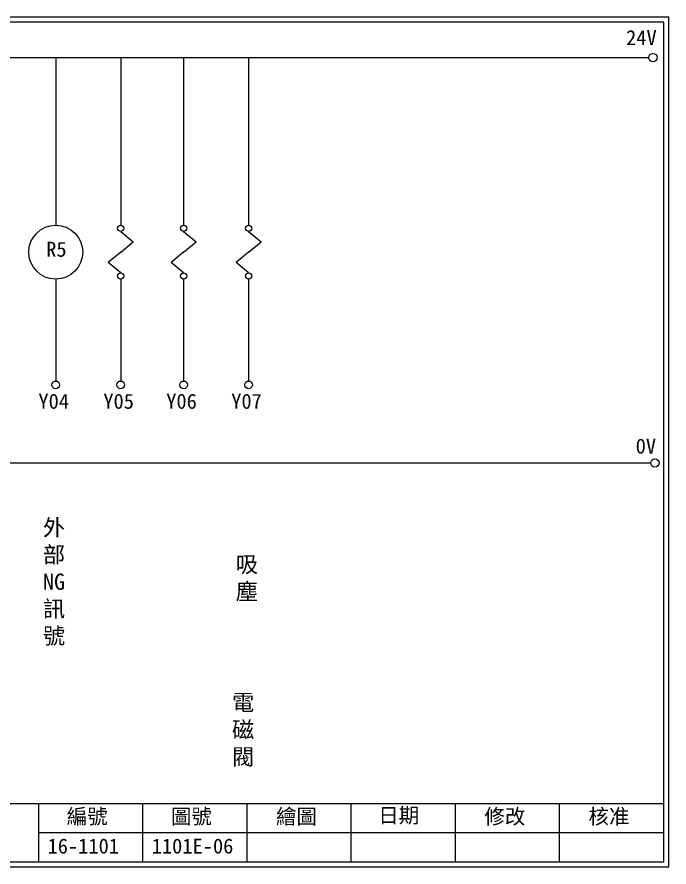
# Model space of a CAD drawing. Extents: x 889 to 1176, y 251 to 455.
# Drawn here: x 1019.6 to 1176.1, y 251.2 to 455.2 of the extents above; entities that cross this region are included whole.
import ezdxf

# ---------------------------------------------------------------- set-up
doc = ezdxf.new("R2010")
doc.units = 0
doc.layers.get('0').update_dxf_attribs({"linetype": 'CONTINUOUS'})
doc.layers.add('圖框層', color=7, linetype='CONTINUOUS')
doc.layers.add('標尺寸層', color=3, linetype='CONTINUOUS')
doc.styles.add('CNS', font='romanc.shx', dxfattribs={"bigfont": 'chineset.shx'})
doc.styles.add('STSL', font='kaiu.ttf')

msp = doc.modelspace()

# ---------------------------------------------------------------- linework, layer by layer
for centre in [(1172.21, 445.42), (1172.69, 348.15)]:
    msp.add_circle(centre, 1)
at = {"layer": '圖框層', "color": 7}
for p, q in [((1176.07, 455.16), (889.07, 455.16)), ((1176.07, 251.2), (1176.07, 455.16)), ((1174.82, 453.91), (890.32, 453.91)), ((1174.82, 252.44), (1174.82, 453.91)), ((890.32, 266.44), (1174.82, 266.44)), ((1024.82, 252.44), (1024.82, 266.44)), ((1049.82, 252.44), (1049.82, 266.44)), ((1074.82, 252.44), (1074.82, 266.44)), ((1099.82, 252.44), (1099.82, 266.44)), ((1124.82, 252.44), (1124.82, 266.44)), ((1149.82, 252.44), (1149.82, 266.44)), ((1024.82, 259.44), (1174.82, 259.44)), ((889.07, 251.2), (1176.07, 251.2)), ((890.32, 252.44), (1174.82, 252.44))]:
    msp.add_line(p, q, dxfattribs=at)
at = {"layer": '標尺寸層', "color": 7}
for p, q in [((893.61, 445.42), (1171.21, 445.42)), ((1028.9, 445.42), (1028.9, 405.22)), ((1044.49, 445.42), (1044.49, 405.22)), ((1059.58, 445.42), (1059.58, 405.22)), ((1075.18, 445.42), (1075.18, 405.22)), ((1044.49, 403.72), (1047.5, 401.23)), ((1059.58, 403.72), (1062.58, 401.23)), ((1075.18, 403.72), (1078.18, 401.23)), ((1044.49, 398.74), (1047.5, 401.23)), ((1059.58, 398.74), (1062.58, 401.23)), ((1075.18, 398.74), (1078.18, 401.23)), ((1044.49, 398.74), (1041.49, 396.25)), ((1059.58, 398.74), (1056.57, 396.25)), ((1075.18, 398.74), (1072.17, 396.25)), ((1044.49, 393.76), (1041.49, 396.25)), ((1059.58, 393.76), (1056.57, 396.25)), ((1075.18, 393.76), (1072.17, 396.25)), ((1028.9, 392.26), (1028.9, 367.81)), ((1044.49, 392.26), (1044.49, 367.81)), ((1059.58, 392.26), (1059.58, 367.81)), ((1075.18, 392.26), (1075.18, 367.81)), ((893.82, 348.15), (1171.69, 348.15))]:
    msp.add_line(p, q, dxfattribs=at)
for centre, radius in [((1044.49, 404.47), 0.751), ((1059.58, 404.47), 0.751), ((1075.18, 404.47), 0.751), ((1044.49, 393.01), 0.751), ((1059.58, 393.01), 0.751), ((1075.18, 393.01), 0.751), ((1028.9, 366.89), 0.92), ((1044.49, 366.89), 0.92), ((1059.58, 366.89), 0.92), ((1075.18, 366.89), 0.92)]:
    msp.add_circle(centre, radius, dxfattribs=at)
at = {"layer": '標尺寸層'}
msp.add_ellipse((1028.9, 398.74), major_axis=(-6.48, 0), ratio=0.99964, dxfattribs=at)

# ---------------------------------------------------------------- texts
at = {"layer": '圖框層', "color": 4, "style": 'STSL'}
for s, p in [('24V', (1165.77, 448.41)), ('R5', (1026.6, 397.63)), ('Y04', (1024.73, 361.15)), ('Y05', (1040.32, 361.15)), ('Y06', (1055.41, 361.15)), ('Y07', (1071.01, 361.15)), ('0V', (1168.07, 350.4)), ('編號', (1031.54, 261.53)), ('圖號', (1056.54, 261.53)), ('繪圖', (1081.76, 261.53)), ('日期', (1106.29, 261.78)), ('修改', (1131.76, 261.53)), ('核准', (1156.76, 261.53)), ('16-1101', (1026.93, 254.42)), ('1101E-06', (1051.93, 254.42))]:
    msp.add_text(s, height=3.6, dxfattribs=at).set_placement(p)
at = {"layer": '標尺寸層', "color": 7, "char_height": 3.9, "attachment_point": 5, "style": 'CNS'}
for s, insert, width in [('{\\fDFKai-SB|b0|i0|c136|p65;外部NG訊號}', (1028.48, 319.44), 2.8481), ('{\\fDFKai-SB|b0|i0|c136|p65;吸塵}', (1074.75, 320.36), 2.8481), ('{\\fDFKai-SB|b0|i0|c136|p65;電磁閥}', (1073.86, 283.94), 8.6627)]:
    msp.add_mtext(s, dxfattribs=dict(at, insert=insert, width=width))

doc.saveas('drawing.dxf')
